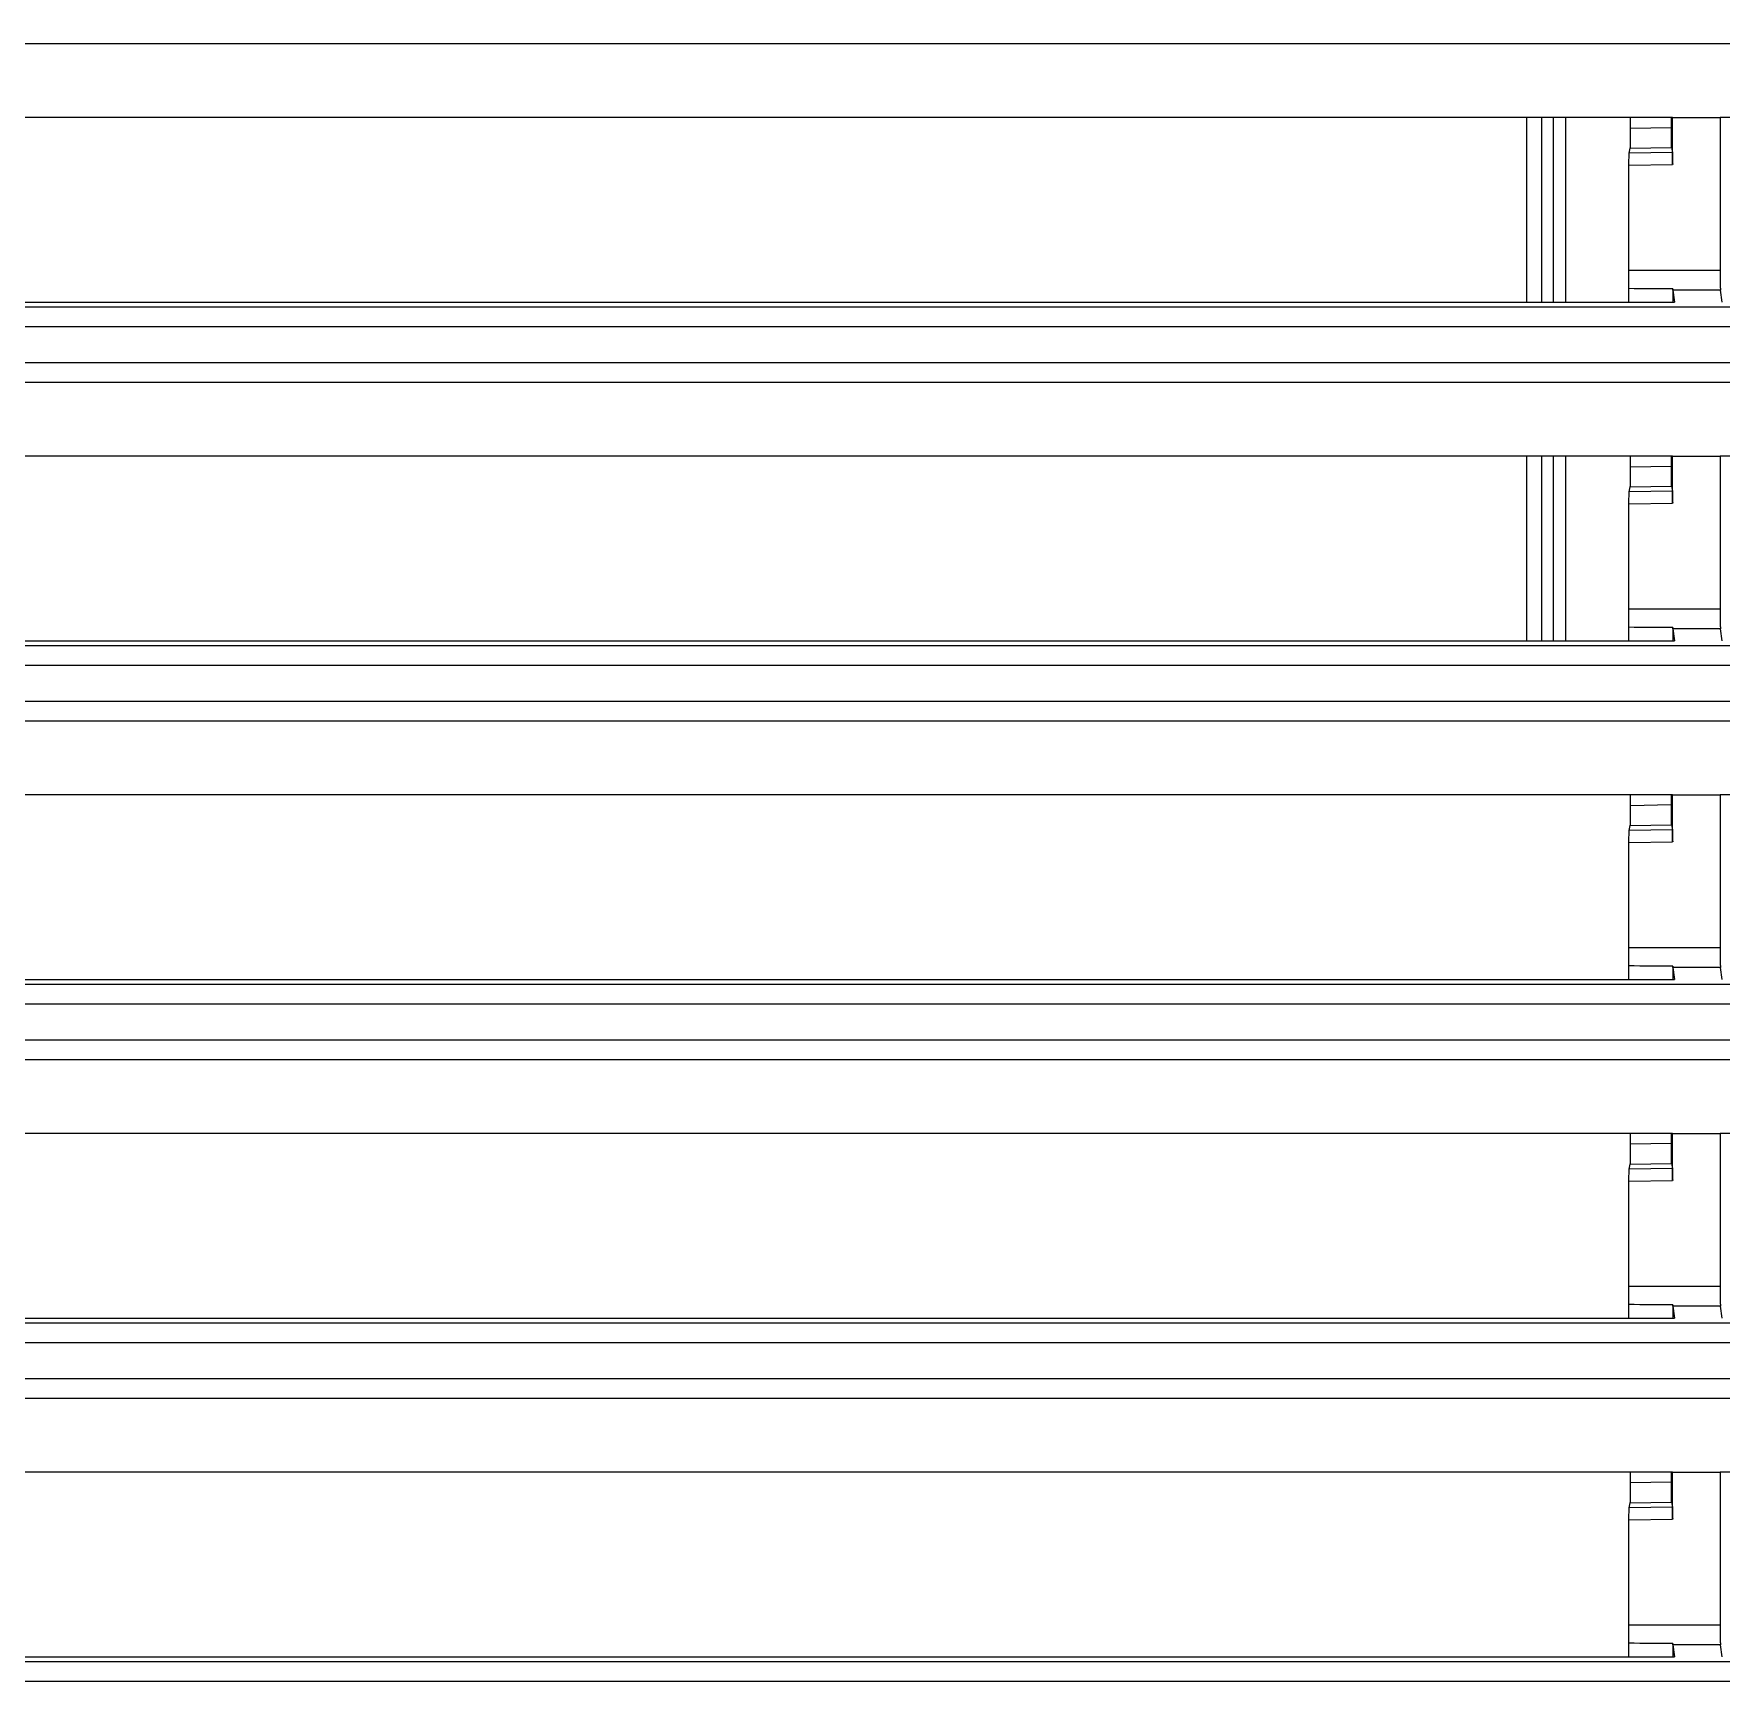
# Model space of a CAD drawing. Header units: millimetres. Extents: x -56261 to 196039, y 9480 to 100001.
# Drawn here: x 33631.45 to 33660.55, y 95795.22 to 95823.95 of the extents above; entities that cross this region are included whole.
import ezdxf

# ---------------------------------------------------------------- set-up
doc = ezdxf.new("R2010")
doc.units = ezdxf.units.MM
doc.set_wipeout_variables(frame=1)
doc.layers.add('SS-AIRCON', color=5, linetype='Continuous')
doc.layers.add('SS-TEXT', color=7, linetype='Continuous')

# ---------------------------------------------------------------- blocks, each defined once
blk = doc.blocks.new('I48T')
at = {"layer": 'SS-AIRCON', "color": 0, "linetype": 'Continuous'}
for p, q in [((599.9006, -86.18208), (-599.9007, -86.18208)), ((578.5326, -86.68017), (-578.5326, -86.68017)), ((41.1008, -86.79772), (41.1429, -87.09899)), ((125.7008, -86.79772), (42.3009, -86.79772)), ((42.343, -87.09899), (42.3009, -86.79772)), ((41.1429, -87.09899), (42.343, -87.09899)), ((41.1485, -87.5976), (43.4515, -87.5976)), ((41.1485, -91.46102), (41.1485, -87.5976)), ((43.4515, -87.5976), (43.4515, -90.2562)), ((43.4515, -90.2562), (42.3486, -90.27548)), ((42.3486, -90.27548), (42.3486, -91.46102)), ((42.352, -90.57505), (43.448, -90.5559)), ((42.382, -90.70296), (42.352, -90.57505)), ((43.4178, -90.6858), (42.382, -90.70296)), ((43.448, -90.5559), (43.4178, -90.6858)), ((-41.1485, -91.46102), (41.1485, -91.46102)), ((42.3486, -91.46102), (41.1485, -91.46102)), ((42.3486, -91.46102), (125.7485, -91.46102)), ((42.3878, -91.2021), (43.412, -91.18513)), ((42.3878, -91.46102), (42.3878, -91.2021)), ((43.412, -91.18513), (43.412, -91.46102)), ((580.0736, -93.32954), (-580.0737, -93.32954)), ((-599.9007, -93.81793), (599.9006, -93.81793)), ((599.9006, -94.73208), (-599.9007, -94.73208)), ((578.5326, -95.23017), (-578.5326, -95.23017)), ((41.1008, -95.34772), (41.1429, -95.64899)), ((125.7008, -95.34772), (42.3009, -95.34772)), ((42.343, -95.64899), (42.3009, -95.34772)), ((41.1429, -95.64899), (42.343, -95.64899)), ((41.1485, -96.1476), (43.4515, -96.1476)), ((41.1485, -100.01102), (41.1485, -96.1476)), ((43.4515, -96.1476), (43.4515, -98.8062)), ((43.4515, -98.8062), (42.3486, -98.82548)), ((42.3486, -98.82548), (42.3486, -100.01102)), ((42.352, -99.12505), (43.448, -99.1059)), ((42.382, -99.25296), (42.352, -99.12505)), ((43.4178, -99.2358), (42.382, -99.25296)), ((43.448, -99.1059), (43.4178, -99.2358)), ((-41.1485, -100.01102), (41.1485, -100.01102)), ((42.3486, -100.01102), (41.1485, -100.01102)), ((42.3486, -100.01102), (125.7485, -100.01102)), ((42.3878, -99.7521), (43.412, -99.73513)), ((42.3878, -100.01102), (42.3878, -99.7521)), ((43.412, -99.73513), (43.412, -100.01102)), ((580.0736, -101.87954), (-580.0737, -101.87954)), ((-599.9007, -102.36793), (599.9006, -102.36793)), ((599.9006, -103.28208), (-599.9007, -103.28208)), ((578.5326, -103.78017), (-578.5326, -103.78017)), ((41.1008, -103.89772), (41.1429, -104.19899)), ((125.7008, -103.89772), (42.3009, -103.89772)), ((42.343, -104.19899), (42.3009, -103.89772)), ((41.1429, -104.19899), (42.343, -104.19899)), ((41.1485, -104.6976), (43.4515, -104.6976)), ((41.1485, -108.56102), (41.1485, -104.6976)), ((43.4515, -104.6976), (43.4515, -107.3562)), ((43.4515, -107.3562), (42.3486, -107.37548)), ((42.3486, -107.37548), (42.3486, -108.56102)), ((42.352, -107.67505), (43.448, -107.6559)), ((42.382, -107.80296), (42.352, -107.67505)), ((43.448, -107.6559), (43.4178, -107.7858)), ((43.4178, -107.7858), (42.382, -107.80296)), ((-41.1485, -108.56102), (41.1485, -108.56102)), ((42.3486, -108.56102), (41.1485, -108.56102)), ((42.3486, -108.56102), (125.7485, -108.56102)), ((42.3878, -108.3021), (43.412, -108.28513)), ((42.3878, -108.56102), (42.3878, -108.3021)), ((43.412, -108.28513), (43.412, -108.56102)), ((580.0736, -110.42954), (-580.0737, -110.42954)), ((-599.9007, -110.91793), (599.9006, -110.91793)), ((599.9006, -111.83208), (-599.9007, -111.83208)), ((578.5326, -112.33017), (-578.5326, -112.33017)), ((41.1008, -112.44772), (41.1429, -112.74899)), ((125.7008, -112.44772), (42.3009, -112.44772)), ((42.343, -112.74899), (42.3009, -112.44772)), ((45.053, -117.11102), (45.053, -112.44772)), ((45.3585, -112.44772), (45.3585, -117.11102)), ((45.6585, -117.11102), (45.6585, -112.44772)), ((46.0405, -117.11102), (46.0405, -112.44772)), ((41.1429, -112.74899), (42.343, -112.74899)), ((41.1485, -113.2476), (43.4515, -113.2476)), ((41.1485, -117.11102), (41.1485, -113.2476)), ((43.4515, -113.2476), (43.4515, -115.9062)), ((43.4515, -115.9062), (42.3486, -115.92548)), ((42.3486, -115.92548), (42.3486, -117.11102)), ((42.352, -116.22505), (43.448, -116.2059)), ((42.382, -116.35296), (42.352, -116.22505)), ((43.448, -116.2059), (43.4178, -116.3358)), ((43.4178, -116.3358), (42.382, -116.35296)), ((-41.1485, -117.11102), (41.1485, -117.11102)), ((42.3486, -117.11102), (41.1485, -117.11102)), ((42.3486, -117.11102), (125.7485, -117.11102)), ((42.3878, -116.8521), (43.412, -116.83513)), ((42.3878, -117.11102), (42.3878, -116.8521)), ((43.412, -116.83513), (43.412, -117.11102)), ((580.0736, -118.97954), (-580.0737, -118.97954)), ((-599.9007, -119.46793), (599.9006, -119.46793)), ((599.9006, -120.38208), (-599.9007, -120.38208)), ((578.5326, -120.88017), (-578.5326, -120.88017)), ((41.1008, -120.99772), (41.1429, -121.29899)), ((41.1429, -121.29899), (42.343, -121.29899)), ((125.7008, -120.99772), (42.3009, -120.99772)), ((42.343, -121.29899), (42.3009, -120.99772)), ((45.053, -125.66102), (45.053, -120.99772)), ((45.3585, -120.99772), (45.3585, -125.66102)), ((45.6585, -125.66102), (45.6585, -120.99772)), ((46.0405, -125.66102), (46.0405, -120.99772)), ((41.1485, -121.7976), (43.4515, -121.7976)), ((41.1485, -125.66102), (41.1485, -121.7976)), ((43.4515, -121.7976), (43.4515, -124.4562)), ((43.4515, -124.4562), (42.3486, -124.47548)), ((42.3486, -124.47548), (42.3486, -125.66102)), ((42.352, -124.77505), (43.448, -124.7559)), ((42.382, -124.90296), (42.352, -124.77505)), ((43.448, -124.7559), (43.4178, -124.8858)), ((43.4178, -124.8858), (42.382, -124.90296)), ((-41.1485, -125.66102), (41.1485, -125.66102)), ((42.3486, -125.66102), (41.1485, -125.66102)), ((42.3486, -125.66102), (125.7485, -125.66102)), ((42.3878, -125.4021), (43.412, -125.38513)), ((42.3878, -125.66102), (42.3878, -125.4021)), ((43.412, -125.38513), (43.412, -125.66102)), ((580.0736, -127.52954), (-580.0737, -127.52954))]:
    blk.add_line(p, q, dxfattribs=at)
for points in [[(41.1484, -87.59745), (41.1484, -87.57723, 0.00015413), (41.1485, -87.55662, 0.00014441), (41.1485, -87.53561, 0.00014307), (41.1484, -87.51426, 0.0001522), (41.1484, -87.49263, 0.00015824), (41.1484, -87.47079, 0.00016422), (41.1483, -87.4488, 0.00017038), (41.1482, -87.42672, 0.00017946), (41.1481, -87.40464, 0.00018838), (41.148, -87.38265, 0.00019981), (41.1479, -87.36084, 0.00021182), (41.1478, -87.33929, 0.0002269), (41.1476, -87.31812, 0.00024381), (41.1474, -87.29741, 0.00026487), (41.1472, -87.27727, 0.00028806), (41.147, -87.2578, 0.00031508), (41.1468, -87.2391, 0.00035231), (41.1466, -87.22125, 0.00040248), (41.1463, -87.20437, 0.00044581), (41.146, -87.18851, 0.00047749), (41.1457, -87.17382, 0.00060596), (41.1454, -87.16022, 0.00086097), (41.1451, -87.14781, 0.00083338), (41.1448, -87.13689, 0.00037343), (41.1445, -87.12765, 0.00150349), (41.1441, -87.11885, 0.00443143), (41.1435, -87.10925, 0.0043232), (41.1427, -87.09907, 0.00350948)], [(43.4558, -87.13817), (43.4555, -87.147, 0.00099562), (43.4552, -87.15661, 0.00084198), (43.455, -87.16704, 0.00071499), (43.4547, -87.17823, 0.00062283), (43.4544, -87.19016, 0.00054597), (43.4541, -87.20278, 0.00048459), (43.4539, -87.21607, 0.00043281), (43.4537, -87.22997, 0.00039122), (43.4534, -87.24446, 0.00035555), (43.4532, -87.25947, 0.00032563), (43.453, -87.27496, 0.0002999), (43.4528, -87.29088, 0.00027769), (43.4527, -87.30718, 0.00025889), (43.4525, -87.3238, 0.00024235), (43.4524, -87.34071, 0.00022767), (43.4522, -87.35785, 0.00021368), (43.4521, -87.37515, 0.00020411), (43.452, -87.39261, 0.00019664), (43.4519, -87.41017, 0.00018396), (43.4518, -87.4277, 0.00016668), (43.4517, -87.44514, 0.00017343), (43.4517, -87.4628, 0.00019272), (43.4516, -87.48075, 0.00014805), (43.4516, -87.49757, 0.00006376), (43.4516, -87.51273, 0.00018834), (43.4515, -87.53175, 0.00030673), (43.4516, -87.56037, 0.00015518), (43.4516, -87.59745, 0.00008564)], [(42.3521, -90.57495), (42.3519, -90.57391, -0.02750154), (42.3517, -90.57219, -0.00978557), (42.3516, -90.56976, -0.00501568), (42.3514, -90.56662, -0.00322951), (42.3512, -90.56271, -0.00218541), (42.351, -90.55806, -0.00159538), (42.3509, -90.55261, -0.0012034), (42.3507, -90.5464, -0.00095962), (42.3505, -90.5394, -0.00077495), (42.3503, -90.53164, -0.00064834), (42.3502, -90.52311, -0.00054672), (42.35, -90.51386, -0.00047334), (42.3499, -90.50388, -0.00041244), (42.3497, -90.49326, -0.00036677), (42.3496, -90.48198, -0.00032672), (42.3494, -90.47014, -0.00029463), (42.3493, -90.45776, -0.00027014), (42.3492, -90.4449, -0.00025243), (42.3491, -90.4316, -0.00022825), (42.349, -90.41799, -0.00020178), (42.3489, -90.40418, -0.00020559), (42.3488, -90.38991, -0.00022448), (42.3488, -90.37515, -0.00016807), (42.3487, -90.36117, -0.00007063), (42.3486, -90.34843, -0.00021148), (42.3486, -90.33225, -0.00033844), (42.3486, -90.30765, -0.00016836), (42.3485, -90.27563, -0.00009162)], [(43.4178, -90.68586), (43.4175, -90.68789, 0.02431084), (43.4172, -90.6913, 0.00850425), (43.4169, -90.69613, 0.00425971), (43.4167, -90.70236, 0.0026752), (43.4164, -90.71006, 0.00179542), (43.4161, -90.71915, 0.0013032), (43.4158, -90.72968, 0.0009816), (43.4155, -90.74156, 0.00077922), (43.4152, -90.7548, 0.00062978), (43.415, -90.76928, 0.00052539), (43.4147, -90.78499, 0.00044399), (43.4145, -90.80181, 0.00038356), (43.4142, -90.81968, 0.0003351), (43.414, -90.83849, 0.00029735), (43.4138, -90.85815, 0.00026573), (43.4136, -90.87854, 0.00023929), (43.4134, -90.89956, 0.00021978), (43.4132, -90.92112, 0.0002046), (43.413, -90.94313, 0.00018592), (43.4129, -90.96536, 0.00016472), (43.4128, -90.98767, 0.00016676), (43.4126, -91.01043, 0.00018002), (43.4125, -91.03369, 0.00013712), (43.4124, -91.05557, 0.00006146), (43.4124, -91.07536, 0.00016833), (43.4123, -91.10012, 0.00026774), (43.4122, -91.13725, 0.00013596), (43.4121, -91.18531, 0.00007558)], [(41.1484, -96.14744), (41.1484, -96.12722, 0.00015413), (41.1485, -96.10661, 0.00014442), (41.1485, -96.0856, 0.00014307), (41.1484, -96.06426, 0.0001522), (41.1484, -96.04263, 0.00015824), (41.1484, -96.02079, 0.00016422), (41.1483, -95.99879, 0.00017038), (41.1482, -95.97671, 0.00017946), (41.1481, -95.95464, 0.00018838), (41.148, -95.93265, 0.00019981), (41.1479, -95.91084, 0.00021182), (41.1478, -95.88929, 0.0002269), (41.1476, -95.86812, 0.00024381), (41.1474, -95.8474, 0.00026486), (41.1472, -95.82727, 0.00028805), (41.147, -95.80779, 0.00031507), (41.1468, -95.7891, 0.0003523), (41.1466, -95.77125, 0.00040247), (41.1463, -95.75436, 0.00044579), (41.146, -95.73851, 0.00047748), (41.1457, -95.72381, 0.00060593), (41.1454, -95.71022, 0.00086092), (41.1451, -95.69781, 0.00083333), (41.1448, -95.68688, 0.00037341), (41.1445, -95.67765, 0.00150337), (41.1441, -95.66884, 0.00443092), (41.1435, -95.65924, 0.00432245), (41.1427, -95.64906, 0.00350871)], [(43.4558, -95.68816), (43.4555, -95.69699, 0.00099547), (43.4552, -95.70661, 0.00084187), (43.455, -95.71704, 0.0007149), (43.4547, -95.72822, 0.00062276), (43.4544, -95.74016, 0.00054592), (43.4541, -95.75277, 0.00048456), (43.4539, -95.76607, 0.00043278), (43.4537, -95.77997, 0.0003912), (43.4534, -95.79446, 0.00035553), (43.4532, -95.80946, 0.00032561), (43.453, -95.82495, 0.00029988), (43.4528, -95.84087, 0.00027768), (43.4527, -95.85717, 0.00025888), (43.4525, -95.8738, 0.00024234), (43.4524, -95.89071, 0.00022767), (43.4522, -95.90784, 0.00021367), (43.4521, -95.92515, 0.0002041), (43.452, -95.9426, 0.00019664), (43.4519, -95.96016, 0.00018396), (43.4518, -95.9777, 0.00016668), (43.4517, -95.99514, 0.00017344), (43.4517, -96.01279, 0.00019272), (43.4516, -96.03074, 0.00014806), (43.4516, -96.04756, 0.00006376), (43.4516, -96.06273, 0.00018834), (43.4515, -96.08174, 0.00030674), (43.4516, -96.11036, 0.00015518), (43.4516, -96.14744, 0.00008564)], [(42.3521, -99.12494), (42.3519, -99.1239, -0.02752509), (42.3517, -99.12218, -0.00979054), (42.3516, -99.11975, -0.00501746), (42.3514, -99.11661, -0.00323038), (42.3512, -99.11271, -0.00218588), (42.351, -99.10805, -0.00159566), (42.3509, -99.10261, -0.00120357), (42.3507, -99.0964, -0.00095974), (42.3505, -99.08939, -0.00077503), (42.3503, -99.08163, -0.0006484), (42.3502, -99.0731, -0.00054676), (42.35, -99.06385, -0.00047337), (42.3499, -99.05388, -0.00041247), (42.3497, -99.04325, -0.00036679), (42.3496, -99.03198, -0.00032673), (42.3494, -99.02014, -0.00029464), (42.3493, -99.00776, -0.00027014), (42.3492, -98.9949, -0.00025243), (42.3491, -98.98159, -0.00022826), (42.349, -98.96799, -0.00020178), (42.3489, -98.95417, -0.0002056), (42.3488, -98.93991, -0.00022448), (42.3488, -98.92515, -0.00016807), (42.3487, -98.91116, -0.00007063), (42.3486, -98.89843, -0.00021148), (42.3486, -98.88224, -0.00033843), (42.3486, -98.85764, -0.00016836), (42.3485, -98.82563, -0.00009161)], [(43.4178, -99.23585), (43.4175, -99.23788, 0.02429881), (43.4172, -99.24129, 0.00850181), (43.4169, -99.24613, 0.00425887), (43.4167, -99.25236, 0.0026748), (43.4164, -99.26005, 0.00179521), (43.4161, -99.26915, 0.00130308), (43.4158, -99.27968, 0.00098153), (43.4155, -99.29156, 0.00077917), (43.4152, -99.30479, 0.00062975), (43.415, -99.31927, 0.00052536), (43.4147, -99.33499, 0.00044397), (43.4145, -99.3518, 0.00038355), (43.4142, -99.36968, 0.00033509), (43.414, -99.38848, 0.00029735), (43.4138, -99.40815, 0.00026572), (43.4136, -99.42853, 0.00023929), (43.4134, -99.44955, 0.00021978), (43.4132, -99.47111, 0.0002046), (43.413, -99.49312, 0.00018592), (43.4129, -99.51535, 0.00016472), (43.4128, -99.53767, 0.00016676), (43.4126, -99.56042, 0.00018002), (43.4125, -99.58369, 0.00013712), (43.4124, -99.60556, 0.00006146), (43.4124, -99.62535, 0.00016833), (43.4123, -99.65011, 0.00026775), (43.4122, -99.68725, 0.00013597), (43.4121, -99.7353, 0.00007558)], [(41.1484, -104.69744), (41.1484, -104.67721, 0.00015414), (41.1485, -104.6566, 0.00014442), (41.1485, -104.63559, 0.00014307), (41.1484, -104.61425, 0.00015221), (41.1484, -104.59262, 0.00015824), (41.1484, -104.57078, 0.00016422), (41.1483, -104.54878, 0.00017038), (41.1482, -104.52671, 0.00017947), (41.1481, -104.50463, 0.00018838), (41.148, -104.48264, 0.00019981), (41.1479, -104.46083, 0.00021182), (41.1478, -104.43928, 0.0002269), (41.1476, -104.41811, 0.00024381), (41.1474, -104.3974, 0.00026486), (41.1472, -104.37726, 0.00028805), (41.147, -104.35779, 0.00031507), (41.1468, -104.33909, 0.00035229), (41.1466, -104.32124, 0.00040246), (41.1463, -104.30436, 0.00044578), (41.146, -104.2885, 0.00047746), (41.1457, -104.27381, 0.00060591), (41.1454, -104.26021, 0.00086088), (41.1451, -104.2478, 0.00083328), (41.1448, -104.23688, 0.00037338), (41.1445, -104.22764, 0.00150326), (41.1441, -104.21883, 0.00443041), (41.1435, -104.20924, 0.0043217), (41.1427, -104.19905, 0.00350794)], [(43.4558, -104.23816), (43.4555, -104.24699, 0.00099532), (43.4552, -104.2566, 0.00084176), (43.455, -104.26703, 0.00071482), (43.4547, -104.27821, 0.0006227), (43.4544, -104.29015, 0.00054587), (43.4541, -104.30277, 0.00048452), (43.4539, -104.31606, 0.00043275), (43.4537, -104.32996, 0.00039117), (43.4534, -104.34445, 0.00035551), (43.4532, -104.35946, 0.0003256), (43.453, -104.37495, 0.00029987), (43.4528, -104.39087, 0.00027767), (43.4527, -104.40717, 0.00025888), (43.4525, -104.42379, 0.00024234), (43.4524, -104.44071, 0.00022766), (43.4522, -104.45784, 0.00021367), (43.4521, -104.47514, 0.0002041), (43.452, -104.49259, 0.00019663), (43.4519, -104.51016, 0.00018396), (43.4518, -104.52769, 0.00016668), (43.4517, -104.54513, 0.00017344), (43.4517, -104.56278, 0.00019272), (43.4516, -104.58073, 0.00014806), (43.4516, -104.59755, 0.00006376), (43.4516, -104.61272, 0.00018835), (43.4515, -104.63173, 0.00030675), (43.4516, -104.66035, 0.00015518), (43.4516, -104.69744, 0.00008564)], [(42.3521, -107.67493), (42.3519, -107.67389, -0.02754867), (42.3517, -107.67217, -0.00979552), (42.3516, -107.66974, -0.00501924), (42.3514, -107.6666, -0.00323125), (42.3512, -107.6627, -0.00218634), (42.351, -107.65805, -0.00159593), (42.3509, -107.6526, -0.00120374), (42.3507, -107.64639, -0.00095985), (42.3505, -107.63938, -0.00077511), (42.3503, -107.63163, -0.00064845), (42.3502, -107.62309, -0.0005468), (42.35, -107.61384, -0.00047339), (42.3499, -107.60387, -0.00041249), (42.3497, -107.59325, -0.0003668), (42.3496, -107.58197, -0.00032674), (42.3494, -107.57013, -0.00029465), (42.3493, -107.55775, -0.00027015), (42.3492, -107.54489, -0.00025244), (42.3491, -107.53158, -0.00022826), (42.349, -107.51798, -0.00020179), (42.3489, -107.50417, -0.0002056), (42.3488, -107.4899, -0.00022448), (42.3488, -107.47514, -0.00016807), (42.3487, -107.46115, -0.00007063), (42.3486, -107.44842, -0.00021148), (42.3486, -107.43223, -0.00033843), (42.3486, -107.40764, -0.00016836), (42.3485, -107.37562, -0.00009161)], [(43.4178, -107.78584), (43.4175, -107.78787, 0.02428679), (43.4172, -107.79128, 0.00849938), (43.4169, -107.79612, 0.00425804), (43.4167, -107.80235, 0.0026744), (43.4164, -107.81004, 0.00179501), (43.4161, -107.81914, 0.00130296), (43.4158, -107.82967, 0.00098145), (43.4155, -107.84155, 0.00077912), (43.4152, -107.85479, 0.00062972), (43.415, -107.86927, 0.00052534), (43.4147, -107.88498, 0.00044395), (43.4145, -107.9018, 0.00038354), (43.4142, -107.91967, 0.00033508), (43.414, -107.93848, 0.00029734), (43.4138, -107.95814, 0.00026572), (43.4136, -107.97853, 0.00023929), (43.4134, -107.99955, 0.00021977), (43.4132, -108.02111, 0.0002046), (43.413, -108.04312, 0.00018592), (43.4129, -108.06535, 0.00016472), (43.4128, -108.08766, 0.00016676), (43.4126, -108.11042, 0.00018002), (43.4125, -108.13368, 0.00013712), (43.4124, -108.15556, 0.00006146), (43.4124, -108.17534, 0.00016833), (43.4123, -108.2001, 0.00026775), (43.4122, -108.23724, 0.00013597), (43.4121, -108.28529, 0.00007558)], [(41.1484, -113.24743), (41.1484, -113.2272, 0.00015414), (41.1485, -113.20659, 0.00014442), (41.1485, -113.18558, 0.00014307), (41.1484, -113.16424, 0.00015221), (41.1484, -113.14261, 0.00015825), (41.1484, -113.12077, 0.00016423), (41.1483, -113.09878, 0.00017038), (41.1482, -113.0767, 0.00017947), (41.1481, -113.05463, 0.00018839), (41.148, -113.03264, 0.00019982), (41.1479, -113.01082, 0.00021182), (41.1478, -112.98928, 0.0002269), (41.1476, -112.96811, 0.00024381), (41.1474, -112.94739, 0.00026486), (41.1472, -112.92726, 0.00028805), (41.147, -112.90778, 0.00031506), (41.1468, -112.88909, 0.00035229), (41.1466, -112.87124, 0.00040245), (41.1463, -112.85435, 0.00044577), (41.146, -112.8385, 0.00047744), (41.1457, -112.8238, 0.00060588), (41.1454, -112.81021, 0.00086083), (41.1451, -112.79779, 0.00083323), (41.1448, -112.78687, 0.00037336), (41.1445, -112.77763, 0.00150314), (41.1441, -112.76882, 0.00442991), (41.1435, -112.75923, 0.00432096), (41.1427, -112.74904, 0.00350717)], [(43.4558, -112.78815), (43.4555, -112.79698, 0.00099517), (43.4552, -112.80659, 0.00084165), (43.455, -112.81702, 0.00071474), (43.4547, -112.82821, 0.00062263), (43.4544, -112.84014, 0.00054583), (43.4541, -112.85276, 0.00048448), (43.4539, -112.86606, 0.00043272), (43.4537, -112.87996, 0.00039115), (43.4534, -112.89445, 0.00035549), (43.4532, -112.90945, 0.00032558), (43.453, -112.92494, 0.00029986), (43.4528, -112.94086, 0.00027766), (43.4527, -112.95716, 0.00025887), (43.4525, -112.97379, 0.00024233), (43.4524, -112.9907, 0.00022766), (43.4522, -113.00783, 0.00021367), (43.4521, -113.02514, 0.0002041), (43.452, -113.04259, 0.00019663), (43.4519, -113.06015, 0.00018396), (43.4518, -113.07769, 0.00016668), (43.4517, -113.09512, 0.00017344), (43.4517, -113.11278, 0.00019273), (43.4516, -113.13073, 0.00014806), (43.4516, -113.14755, 0.00006377), (43.4516, -113.16271, 0.00018835), (43.4515, -113.18172, 0.00030675), (43.4516, -113.21034, 0.00015519), (43.4516, -113.24743, 0.00008565)], [(42.3521, -116.22492), (42.3519, -116.22389, -0.02757228), (42.3517, -116.22216, -0.0098005), (42.3516, -116.21973, -0.00502102), (42.3514, -116.2166, -0.00323213), (42.3512, -116.21269, -0.0021868), (42.351, -116.20804, -0.00159621), (42.3509, -116.20259, -0.00120391), (42.3507, -116.19638, -0.00095997), (42.3505, -116.18938, -0.00077518), (42.3503, -116.18162, -0.00064851), (42.3502, -116.17309, -0.00054684), (42.35, -116.16384, -0.00047342), (42.3499, -116.15387, -0.00041251), (42.3497, -116.14324, -0.00036682), (42.3496, -116.13197, -0.00032675), (42.3494, -116.12013, -0.00029466), (42.3493, -116.10775, -0.00027016), (42.3492, -116.09489, -0.00025244), (42.3491, -116.08158, -0.00022826), (42.349, -116.06798, -0.00020179), (42.3489, -116.05416, -0.0002056), (42.3488, -116.0399, -0.00022448), (42.3488, -116.02513, -0.00016806), (42.3487, -116.01115, -0.00007063), (42.3486, -115.99841, -0.00021148), (42.3486, -115.98222, -0.00033842), (42.3486, -115.95763, -0.00016835), (42.3485, -115.92561, -0.00009161)], [(43.4178, -116.33583), (43.4175, -116.33786, 0.02427478), (43.4172, -116.34127, 0.00849694), (43.4169, -116.34611, 0.0042572), (43.4167, -116.35234, 0.00267401), (43.4164, -116.36004, 0.0017948), (43.4161, -116.36913, 0.00130283), (43.4158, -116.37967, 0.00098138), (43.4155, -116.39154, 0.00077907), (43.4152, -116.40478, 0.00062968), (43.415, -116.41926, 0.00052532), (43.4147, -116.43498, 0.00044393), (43.4145, -116.45179, 0.00038353), (43.4142, -116.46967, 0.00033507), (43.414, -116.48847, 0.00029733), (43.4138, -116.50814, 0.00026571), (43.4136, -116.52852, 0.00023928), (43.4134, -116.54954, 0.00021977), (43.4132, -116.5711, 0.0002046), (43.413, -116.59311, 0.00018592), (43.4129, -116.61534, 0.00016472), (43.4128, -116.63765, 0.00016676), (43.4126, -116.66041, 0.00018002), (43.4125, -116.68367, 0.00013712), (43.4124, -116.70555, 0.00006146), (43.4124, -116.72534, 0.00016833), (43.4123, -116.75009, 0.00026775), (43.4122, -116.78723, 0.00013597), (43.4121, -116.83528, 0.00007558)], [(41.1484, -121.79777), (41.1484, -121.77753, 0.00015402), (41.1485, -121.75691, 0.00014431), (41.1485, -121.73588, 0.00014297), (41.1484, -121.71452, 0.0001521), (41.1484, -121.69288, 0.00015813), (41.1484, -121.67102, 0.00016411), (41.1483, -121.64901, 0.00017025), (41.1482, -121.62692, 0.00017934), (41.1481, -121.60483, 0.00018825), (41.148, -121.58282, 0.00019967), (41.1479, -121.56099, 0.00021167), (41.1478, -121.53943, 0.00022674), (41.1476, -121.51825, 0.00024363), (41.1474, -121.49752, 0.00026468), (41.1472, -121.47737, 0.00028785), (41.147, -121.45788, 0.00031485), (41.1468, -121.43917, 0.00035205), (41.1466, -121.42131, 0.00040219), (41.1463, -121.40441, 0.00044548), (41.146, -121.38854, 0.00047714), (41.1457, -121.37384, 0.00060551), (41.1454, -121.36023, 0.00086032), (41.1451, -121.34781, 0.00083275), (41.1448, -121.33688, 0.00037315), (41.1445, -121.32764, 0.00150233), (41.1441, -121.31882, 0.0044279), (41.1435, -121.30922, 0.00431958), (41.1427, -121.29903, 0.00350642)], [(43.4558, -121.33814), (43.4555, -121.34697, 0.00099594), (43.4552, -121.35658, 0.00084214), (43.455, -121.36702, 0.00071504), (43.4547, -121.37821, 0.00062281), (43.4544, -121.39015, 0.00054591), (43.4541, -121.40277, 0.0004845), (43.4539, -121.41608, 0.0004327), (43.4537, -121.42999, 0.0003911), (43.4534, -121.44448, 0.00035541), (43.4532, -121.4595, 0.00032549), (43.453, -121.475, 0.00029975), (43.4528, -121.49093, 0.00027755), (43.4527, -121.50724, 0.00025875), (43.4525, -121.52388, 0.00024221), (43.4524, -121.54081, 0.00022753), (43.4522, -121.55795, 0.00021354), (43.4521, -121.57527, 0.00020397), (43.452, -121.59274, 0.0001965), (43.4519, -121.61032, 0.00018382), (43.4518, -121.62787, 0.00016656), (43.4517, -121.64532, 0.0001733), (43.4517, -121.66299, 0.00019256), (43.4516, -121.68096, 0.00014793), (43.4516, -121.69779, 0.00006371), (43.4516, -121.71297, 0.00018818), (43.4515, -121.732, 0.00030645), (43.4516, -121.76065, 0.00015503), (43.4516, -121.79777, 0.00008556)], [(42.3521, -124.77491), (42.3519, -124.77388, -0.02759591), (42.3517, -124.77216, -0.00980549), (42.3516, -124.76973, -0.00502281), (42.3514, -124.76659, -0.003233), (42.3512, -124.76269, -0.00218726), (42.351, -124.75803, -0.00159648), (42.3509, -124.75259, -0.00120408), (42.3507, -124.74638, -0.00096008), (42.3505, -124.73937, -0.00077526), (42.3503, -124.73161, -0.00064856), (42.3502, -124.72308, -0.00054687), (42.35, -124.71383, -0.00047345), (42.3499, -124.70386, -0.00041253), (42.3497, -124.69324, -0.00036684), (42.3496, -124.68196, -0.00032677), (42.3494, -124.67012, -0.00029466), (42.3493, -124.65774, -0.00027016), (42.3492, -124.64488, -0.00025244), (42.3491, -124.63157, -0.00022826), (42.349, -124.61797, -0.00020179), (42.3489, -124.60415, -0.0002056), (42.3488, -124.58989, -0.00022448), (42.3488, -124.57513, -0.00016806), (42.3487, -124.56114, -0.00007063), (42.3486, -124.54841, -0.00021148), (42.3486, -124.53222, -0.00033842), (42.3486, -124.50762, -0.00016835), (42.3485, -124.4756, -0.00009161)], [(43.4178, -124.88582), (43.4175, -124.88785, 0.02426277), (43.4172, -124.89126, 0.0084945), (43.4169, -124.8961, 0.00425636), (43.4167, -124.90233, 0.00267361), (43.4164, -124.91003, 0.00179459), (43.4161, -124.91913, 0.00130271), (43.4158, -124.92966, 0.0009813), (43.4155, -124.94154, 0.00077902), (43.4152, -124.95477, 0.00062965), (43.415, -124.96926, 0.00052529), (43.4147, -124.98497, 0.00044392), (43.4145, -125.00179, 0.00038351), (43.4142, -125.01966, 0.00033506), (43.414, -125.03847, 0.00029732), (43.4138, -125.05813, 0.00026571), (43.4136, -125.07852, 0.00023928), (43.4134, -125.09954, 0.00021977), (43.4132, -125.12109, 0.00020459), (43.413, -125.1431, 0.00018592), (43.4129, -125.16533, 0.00016472), (43.4128, -125.18765, 0.00016676), (43.4126, -125.2104, 0.00018002), (43.4125, -125.23367, 0.00013712), (43.4124, -125.25554, 0.00006146), (43.4124, -125.27533, 0.00016833), (43.4123, -125.30009, 0.00026775), (43.4122, -125.33722, 0.00013597), (43.4121, -125.38527, 0.00007558)]]:
    blk.add_lwpolyline(points, format="xyb", dxfattribs=at)
for points in [[(42.3446, -87.13177), (42.3436, -87.098), (42.3424, -86.99128), (42.3423, -86.84976), (42.3424, -86.79772)], [(42.3446, -95.68177), (42.3436, -95.648), (42.3424, -95.54128), (42.3423, -95.39976), (42.3424, -95.34772)], [(42.3446, -104.23176), (42.3436, -104.198), (42.3424, -104.09128), (42.3423, -103.94976), (42.3424, -103.89772)], [(42.3446, -112.78175), (42.3436, -112.748), (42.3424, -112.64128), (42.3423, -112.49976), (42.3424, -112.44772)], [(42.3446, -121.33174), (42.3436, -121.298), (42.3424, -121.19128), (42.3423, -121.04976), (42.3424, -120.99772)]]:
    blk.add_open_spline(points, degree=3, knots=[0, 0, 0, 0, 0.0002540524, 0.0004116041, 0.0004116041, 0.0004116041, 0.0004116041], dxfattribs=at)
for points in [[(43.4573, -86.79772), (43.4576, -86.93199), (43.4569, -87.08524), (43.4558, -87.13817)], [(42.3428, -87.09907), (42.3436, -87.10324), (42.3441, -87.11426), (42.3446, -87.13177)], [(42.3446, -87.13177), (42.715, -87.13378), (43.0854, -87.13597), (43.4558, -87.13817)], [(43.4516, -90.25608), (43.4515, -90.41376), (43.4499, -90.54762), (43.448, -90.55575)], [(42.3876, -91.20201), (42.3878, -90.92855), (42.3853, -90.717), (42.3819, -90.70292)], [(43.4573, -95.34772), (43.4576, -95.48199), (43.4569, -95.63524), (43.4558, -95.68816)], [(42.3428, -95.64906), (42.3436, -95.65324), (42.3441, -95.66426), (42.3446, -95.68177)], [(42.3446, -95.68177), (42.715, -95.68378), (43.0854, -95.68597), (43.4558, -95.68816)], [(43.4516, -98.80607), (43.4515, -98.96376), (43.4499, -99.09762), (43.448, -99.10574)], [(42.3876, -99.75201), (42.3878, -99.47855), (42.3853, -99.267), (42.3819, -99.25291)], [(43.4573, -103.89772), (43.4576, -104.03199), (43.4569, -104.18524), (43.4558, -104.23816)], [(42.3428, -104.19905), (42.3436, -104.20324), (42.3441, -104.21426), (42.3446, -104.23176)], [(42.3446, -104.23176), (42.715, -104.23378), (43.0854, -104.23597), (43.4558, -104.23816)], [(43.4516, -107.35607), (43.4515, -107.51376), (43.4499, -107.64762), (43.448, -107.65573)], [(42.3876, -108.302), (42.3878, -108.02855), (42.3853, -107.817), (42.3819, -107.8029)], [(43.4573, -112.44772), (43.4576, -112.58199), (43.4569, -112.73524), (43.4558, -112.78815)], [(42.3428, -112.74904), (42.3436, -112.75324), (42.3441, -112.76426), (42.3446, -112.78175)], [(42.3446, -112.78175), (42.715, -112.78378), (43.0854, -112.78597), (43.4558, -112.78815)], [(43.4516, -115.90606), (43.4515, -116.06376), (43.4499, -116.19762), (43.448, -116.20573)], [(42.3876, -116.85199), (42.3878, -116.57855), (42.3853, -116.367), (42.3819, -116.35289)], [(42.3428, -121.29903), (42.3436, -121.30324), (42.3441, -121.31426), (42.3446, -121.33174)], [(42.3446, -121.33174), (42.715, -121.33378), (43.0854, -121.33597), (43.4558, -121.33814)], [(43.4573, -120.99772), (43.4576, -121.13199), (43.4569, -121.28524), (43.4558, -121.33814)], [(43.4516, -124.45605), (43.4515, -124.61376), (43.4499, -124.74762), (43.448, -124.75607)], [(42.3876, -125.40198), (42.3878, -125.12855), (42.3853, -124.917), (42.3819, -124.90289)]]:
    blk.add_open_spline(points, degree=3, dxfattribs=at)
blk = doc.blocks.new('A$C43DE16F2')
blk.add_wipeout([(0, 14550.001), (0, 0.001), (29100, 0.001), (29100, 14550.001)]).dxf.layer = 'SS-TEXT'
at = {"layer": 'SS-TEXT', "linetype": 'Continuous', "xscale": 1.577261091527505, "yscale": 1.577261091527505, "zscale": 1.577261091527505, "rotation": 180}
blk.add_blockref('I48T', (11081.918, 7128.457), dxfattribs=at)

msp = doc.modelspace()

# ---------------------------------------------------------------- block references
at = {"layer": 'SS-TEXT', "xscale": 0.4331186193392458, "yscale": 0.4331186193392458, "zscale": 0.4331186193392458}
msp.add_blockref('A$C43DE16F2', (28888.861, 92649.191), dxfattribs=at)

doc.saveas('drawing.dxf')
